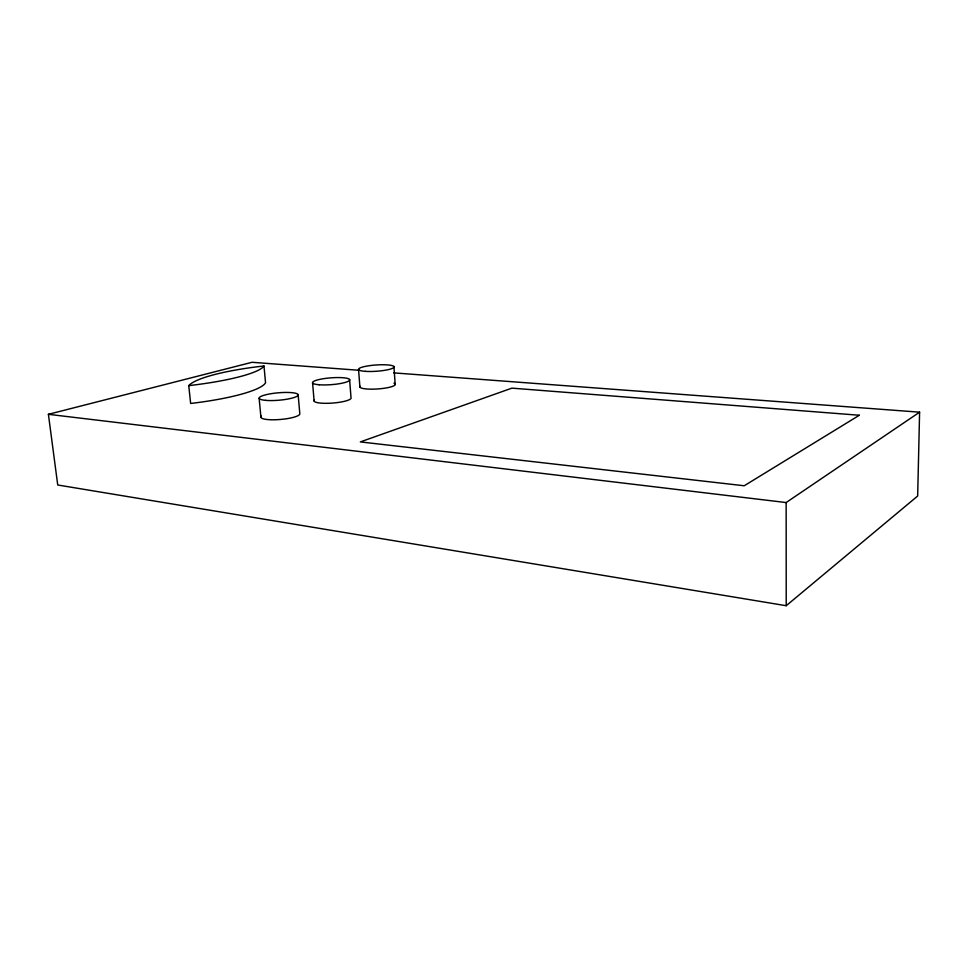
<?xml version="1.0" encoding="UTF-8"?>
<svg xmlns="http://www.w3.org/2000/svg" width="968" height="968" viewBox="0 0 968 968"><rect width="100%" height="100%" fill="white"/><g stroke="black" fill="none" stroke-linecap="round" stroke-linejoin="round"><path stroke-width="1.45" d="M393.673 372.874L919.6 412.174L917.664 496.027L786.222 605.714L57.729 484.992L48.4 414.316L252.031 362.286L359.019 370.284M48.4 414.316L786.149 502.549L919.6 412.174M188.748 385.627L190.648 403.462A87.374 15.391 -5.5 0 0 265.547 382.808L263.986 365.977A87.64 14.411 -5.4 0 1 188.748 385.627A92.093 16.456 -4.8 0 1 263.986 365.977M259.134 398.223L260.924 417.22M298.144 394.69L299.802 413.626A19.529 3.969 -5 0 1 278.699 419.592A19.529 3.969 -5 0 1 261.433 416.143M312.579 382.856L314.116 401.054M349.605 379.553L351.021 397.691A18.573 3.642 -4.5 0 1 331.685 403.124A18.573 3.642 -4.5 0 1 314.406 400.074M358.571 369.643L359.902 387.127M393.928 366.521L395.15 383.957M786.149 502.549L786.222 605.714M393.976 383.195A17.787 3.364 -4 0 1 379.577 388.797A17.787 3.364 -4 0 1 360.036 386.244M859.342 415.248L744.21 485.767L360.314 441.916L511.915 388.144L859.342 415.248M265.668 400.365A19.59 3.727 -4.9 0 0 297.769 395.694A19.59 3.727 -4.9 0 0 272.516 393.468A19.59 3.727 -4.9 0 0 265.668 400.365M319.271 384.768A18.634 3.412 -4.4 0 0 349.436 380.46A18.634 3.412 -4.4 0 0 324.631 378.524A18.634 3.412 -4.4 0 0 319.271 384.768M365.384 371.349A17.835 3.146 -4 0 0 393.916 367.344A17.835 3.146 -4 0 0 369.534 365.662A17.835 3.146 -4 0 0 365.384 371.349"/></g></svg>
